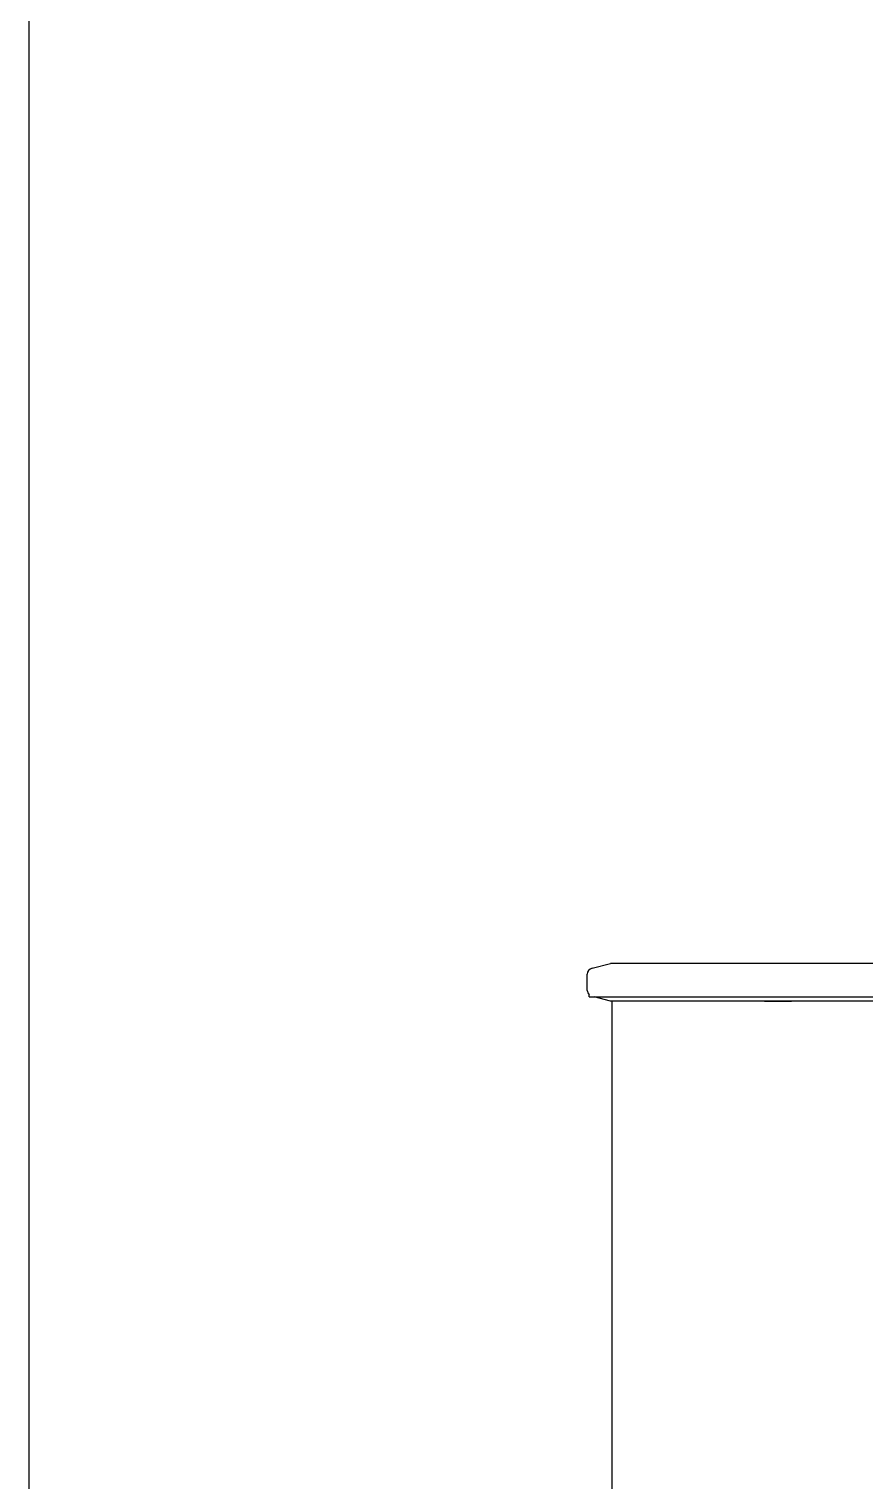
# Model space of a CAD drawing. Header units: millimetres. Extents: x 374 to 5899, y -2909 to 2000.
# Drawn here: x 376 to 775, y 238 to 931 of the extents above; entities that cross this region are included whole.
import ezdxf

# ---------------------------------------------------------------- set-up
doc = ezdxf.new("R2010")
doc.units = ezdxf.units.MM
doc.header["$LTSCALE"] = 154
doc.layers.get('0').update_dxf_attribs({"linetype": 'CONTINUOUS'})
doc.layers.add('02___PRT_ALL_AXES', color=7, linetype='CONTINUOUS')

msp = doc.modelspace()

# ---------------------------------------------------------------- linework, layer by layer
at = {"linetype": 'Continuous'}
for p, q in [((983.782, 484.756), (653.217, 484.756)), ((983.782, 466.848), (653.217, 466.848)), ((726.794, 466.848), (739.652, 466.848))]:
    msp.add_line(p, q, dxfattribs=at)
msp.add_lwpolyline([(375.672, 2000.09), (2989.56, 2000.09), (2989.56, -396.871), (375.672, -396.871)], close=True)
at = {"layer": '02___PRT_ALL_AXES', "linetype": 'Continuous'}
for p, q in [((642.185, 471.97), (642.185, 479.634)), ((644.45, 482.542), (653.217, 484.756)), ((643.085, 468.802), (643.085, 469.837)), ((643.085, 468.802), (985.314, 468.802)), ((653.217, 466.848), (645.478, 468.802)), ((654.085, 216.802), (654.085, 466.848))]:
    msp.add_line(p, q, dxfattribs=at)
for centre, start, end in [((645.185, 479.634), 104.172338, 180), ((645.185, 471.97), 180, 225.443024)]:
    msp.add_arc(centre, 3, start, end, dxfattribs=at)

doc.saveas('drawing.dxf')
